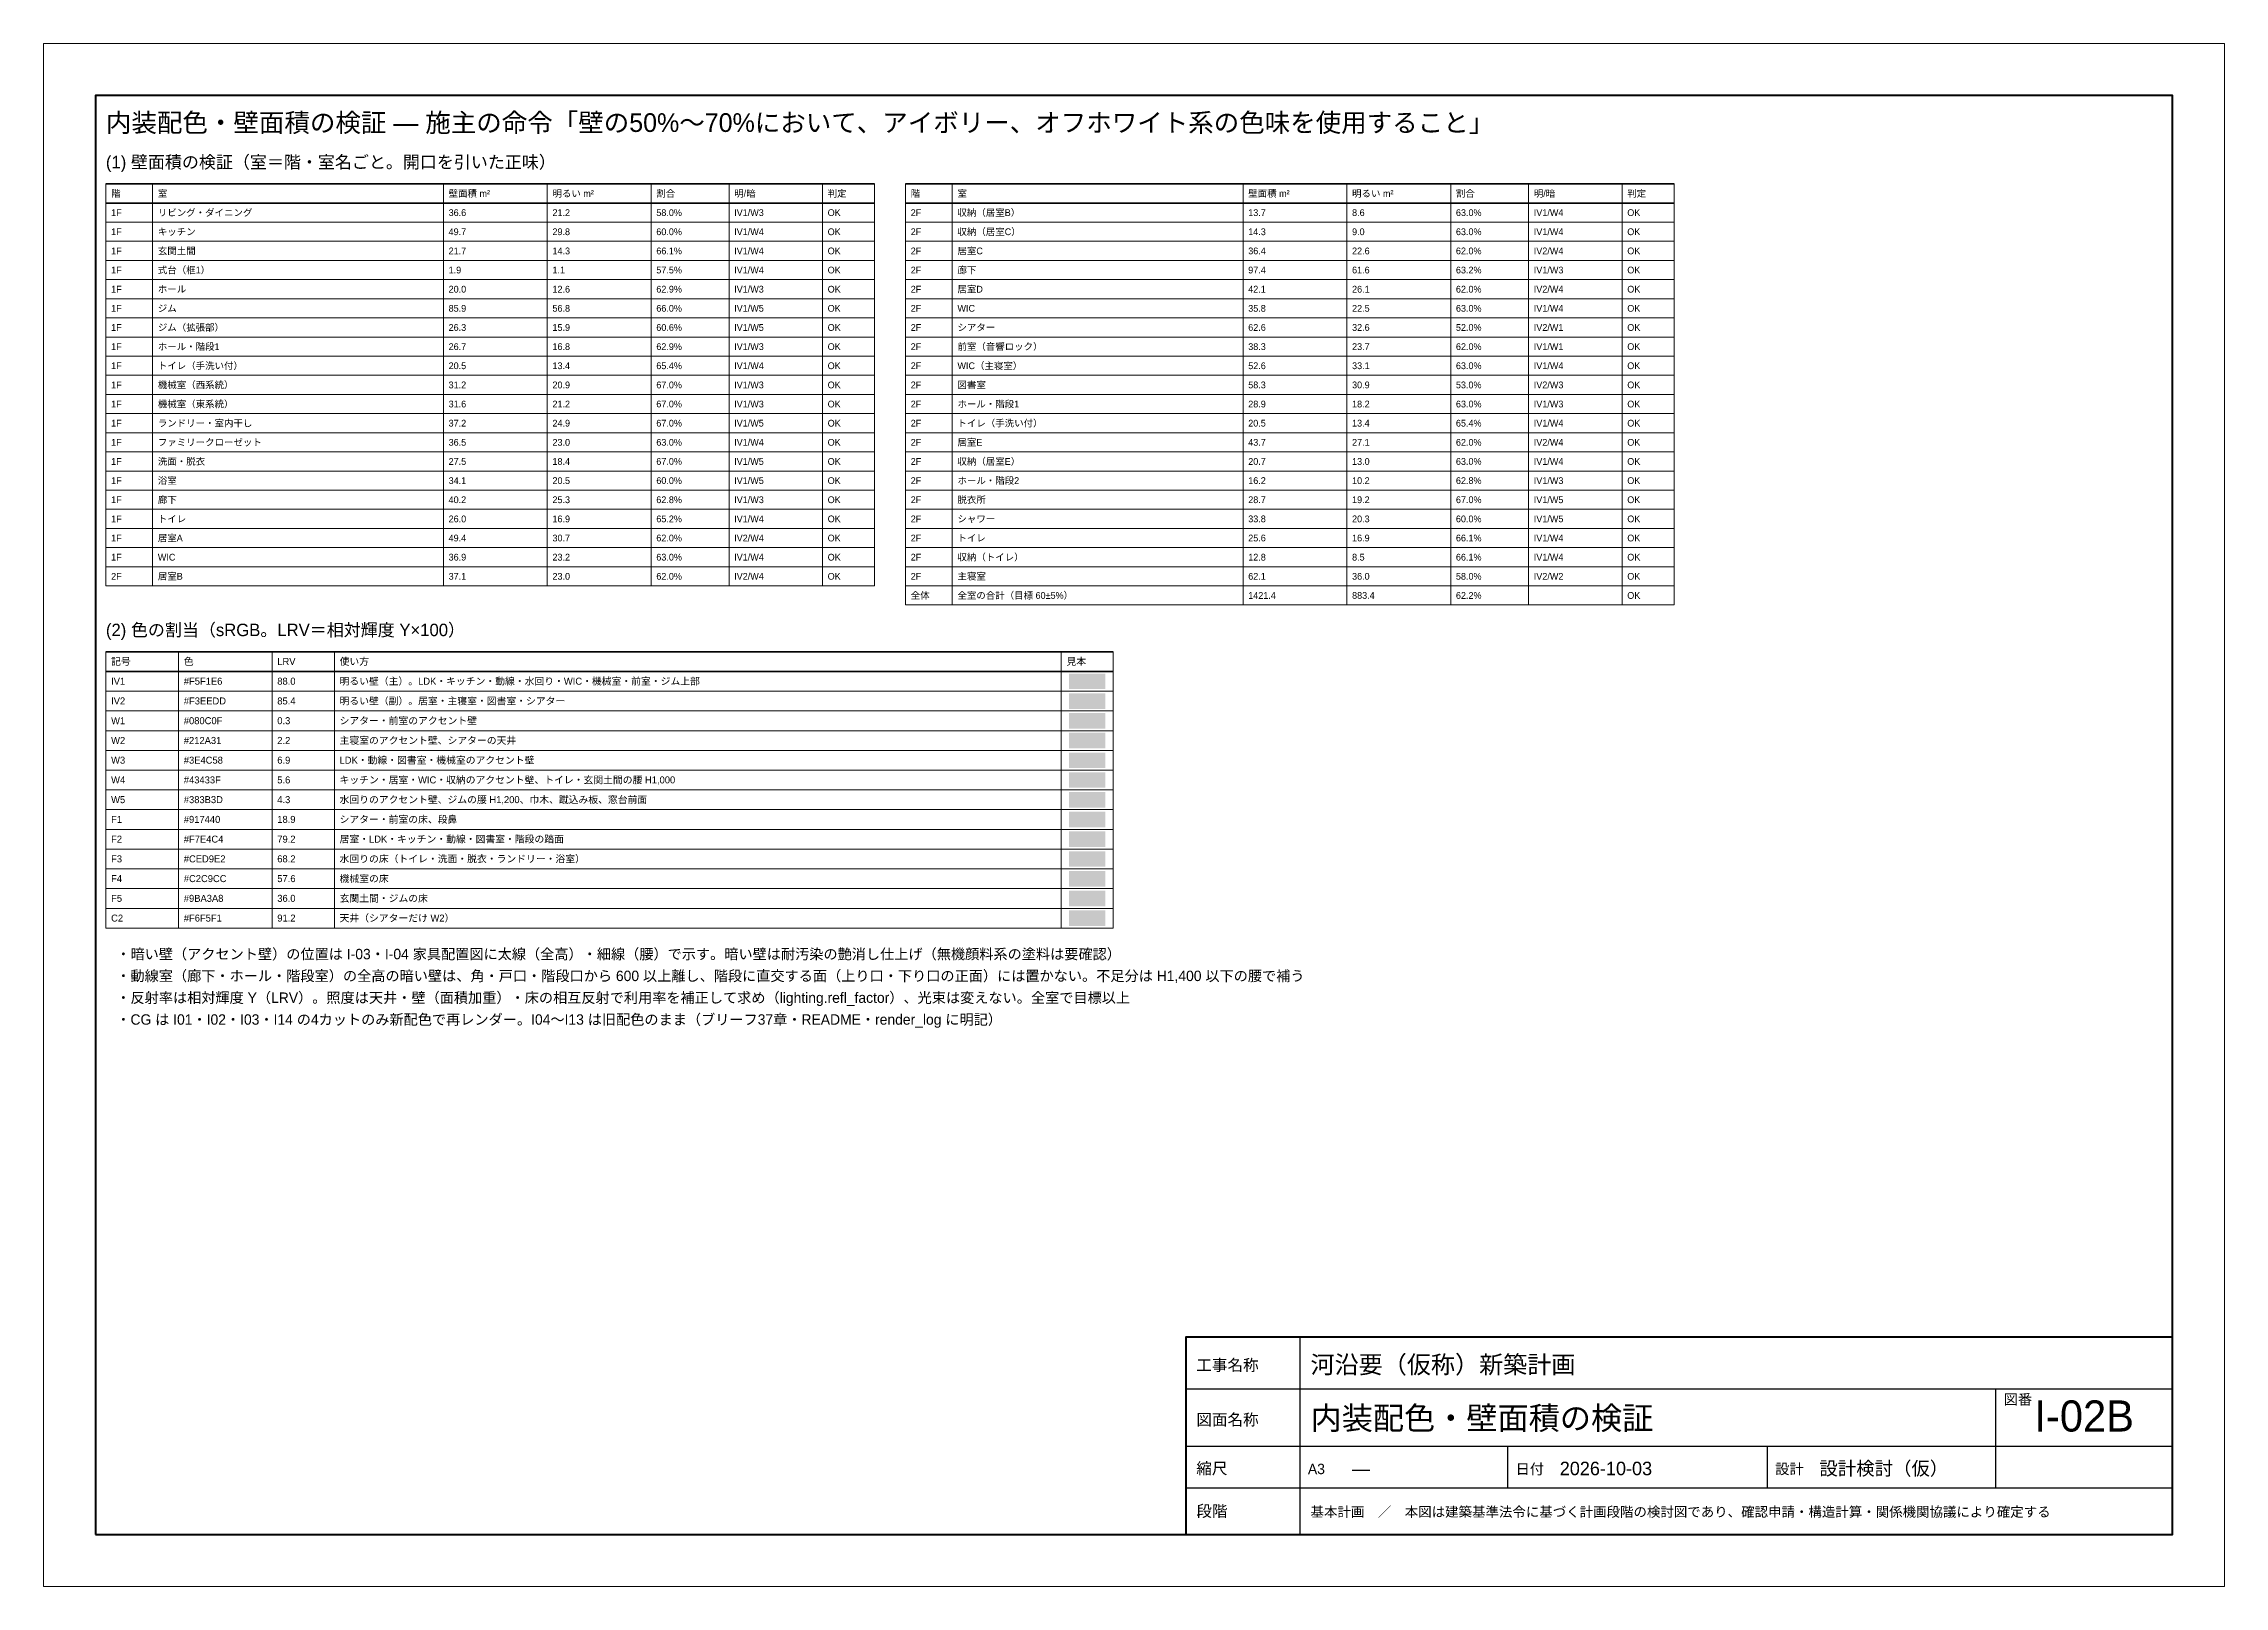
# Model space of a CAD drawing. Header units: millimetres. Extents: x 0 to 420, y 0 to 297.
import ezdxf
from ezdxf.enums import TextEntityAlignment as Align

# ---------------------------------------------------------------- set-up
doc = ezdxf.new("R2010")
doc.units = ezdxf.units.MM
doc.header["$LTSCALE"] = 0.5
for name, color, linetype, lineweight in [('A-COLOR', 8, 'Continuous', 9), ('A-TEXT', 7, 'Continuous', 18), ('G-FRAME', 7, 'Continuous', 70), ('G-TABLE', 7, 'Continuous', 18), ('G-TITLE', 7, 'Continuous', 25)]:
    doc.layers.add(name, color=color, linetype=linetype, lineweight=lineweight)
doc.styles.add('JP', font='ipag.ttf')

msp = doc.modelspace()

# ---------------------------------------------------------------- hatches: boundary and pattern name
at = {"layer": 'A-COLOR', "true_color": 0xf5f1e6}
h = msp.add_hatch(color=8, dxfattribs=at)
h.dxf.hatch_style = 1
h.paths.add_polyline_path([(204.5, 172.73), (204.5, 175.73), (197.5, 175.73), (197.5, 172.73)])
at = {"layer": 'A-COLOR', "true_color": 0xf3eedd}
h = msp.add_hatch(color=8, dxfattribs=at)
h.dxf.hatch_style = 1
h.paths.add_polyline_path([(204.5, 168.93), (204.5, 171.93), (197.5, 171.93), (197.5, 168.93)])
at = {"layer": 'A-COLOR', "true_color": 0x080c0f}
h = msp.add_hatch(color=8, dxfattribs=at)
h.dxf.hatch_style = 1
h.paths.add_polyline_path([(204.5, 165.13), (204.5, 168.13), (197.5, 168.13), (197.5, 165.13)])
at = {"layer": 'A-COLOR', "true_color": 0x212a31}
h = msp.add_hatch(color=8, dxfattribs=at)
h.dxf.hatch_style = 1
h.paths.add_polyline_path([(204.5, 161.33), (204.5, 164.33), (197.5, 164.33), (197.5, 161.33)])
at = {"layer": 'A-COLOR', "true_color": 0x3e4c58}
h = msp.add_hatch(color=8, dxfattribs=at)
h.dxf.hatch_style = 1
h.paths.add_polyline_path([(204.5, 157.53), (204.5, 160.53), (197.5, 160.53), (197.5, 157.53)])
at = {"layer": 'A-COLOR', "true_color": 0x43433f}
h = msp.add_hatch(color=8, dxfattribs=at)
h.dxf.hatch_style = 1
h.paths.add_polyline_path([(204.5, 153.73), (204.5, 156.73), (197.5, 156.73), (197.5, 153.73)])
at = {"layer": 'A-COLOR', "true_color": 0x383b3d}
h = msp.add_hatch(color=8, dxfattribs=at)
h.dxf.hatch_style = 1
h.paths.add_polyline_path([(204.5, 149.93), (204.5, 152.93), (197.5, 152.93), (197.5, 149.93)])
at = {"layer": 'A-COLOR', "true_color": 0x917440}
h = msp.add_hatch(color=8, dxfattribs=at)
h.dxf.hatch_style = 1
h.paths.add_polyline_path([(204.5, 146.13), (204.5, 149.13), (197.5, 149.13), (197.5, 146.13)])
at = {"layer": 'A-COLOR', "true_color": 0xf7e4c4}
h = msp.add_hatch(color=8, dxfattribs=at)
h.dxf.hatch_style = 1
h.paths.add_polyline_path([(204.5, 142.33), (204.5, 145.33), (197.5, 145.33), (197.5, 142.33)])
at = {"layer": 'A-COLOR', "true_color": 0xced9e2}
h = msp.add_hatch(color=8, dxfattribs=at)
h.dxf.hatch_style = 1
h.paths.add_polyline_path([(204.5, 138.53), (204.5, 141.53), (197.5, 141.53), (197.5, 138.53)])
at = {"layer": 'A-COLOR', "true_color": 0xc2c9cc}
h = msp.add_hatch(color=8, dxfattribs=at)
h.dxf.hatch_style = 1
h.paths.add_polyline_path([(204.5, 134.73), (204.5, 137.73), (197.5, 137.73), (197.5, 134.73)])
at = {"layer": 'A-COLOR', "true_color": 0x9ba3a8}
h = msp.add_hatch(color=8, dxfattribs=at)
h.dxf.hatch_style = 1
h.paths.add_polyline_path([(204.5, 130.93), (204.5, 133.93), (197.5, 133.93), (197.5, 130.93)])
at = {"layer": 'A-COLOR', "true_color": 0xf6f5f1}
h = msp.add_hatch(color=8, dxfattribs=at)
h.dxf.hatch_style = 1
h.paths.add_polyline_path([(204.5, 127.13), (204.5, 130.13), (197.5, 130.13), (197.5, 127.13)])

# ---------------------------------------------------------------- linework, layer by layer
at = {"layer": 'G-FRAME', "lineweight": 0}
msp.add_lwpolyline([(0, 0), (420, 0), (420, 297), (0, 297)], close=True, dxfattribs=at)
at = {"layer": 'G-FRAME'}
msp.add_lwpolyline([(10, 10), (410, 10), (410, 287), (10, 287)], close=True, dxfattribs=at)
at = {"layer": 'G-TABLE', "lineweight": 35}
for points in [[(12, 270), (160, 270)], [(166, 270), (314, 270)], [(12, 266.315), (160, 266.315)], [(166, 266.315), (314, 266.315)], [(12, 179.93), (206, 179.93)], [(12, 176.13), (206, 176.13)]]:
    msp.add_lwpolyline(points, dxfattribs=at)
at = {"layer": 'G-TABLE'}
for points in [[(12, 270), (12, 192.615)], [(21, 270), (21, 192.615)], [(77, 270), (77, 192.615)], [(97, 270), (97, 192.615)], [(117, 270), (117, 192.615)], [(132, 270), (132, 192.615)], [(150, 270), (150, 192.615)], [(160, 270), (160, 192.615)], [(166, 270), (166, 188.93)], [(175, 270), (175, 188.93)], [(231, 270), (231, 188.93)], [(251, 270), (251, 188.93)], [(271, 270), (271, 188.93)], [(286, 270), (286, 188.93)], [(304, 270), (304, 188.93)], [(314, 270), (314, 188.93)], [(12, 179.93), (12, 126.73)], [(26, 179.93), (26, 126.73)], [(44, 179.93), (44, 126.73)], [(56, 179.93), (56, 126.73)], [(196, 179.93), (196, 126.73)], [(206, 179.93), (206, 126.73)]]:
    msp.add_lwpolyline(points, dxfattribs=at)
at = {"layer": 'G-TABLE', "lineweight": 18}
for points in [[(12, 262.63), (160, 262.63)], [(166, 262.63), (314, 262.63)], [(12, 258.945), (160, 258.945)], [(166, 258.945), (314, 258.945)], [(12, 255.26), (160, 255.26)], [(166, 255.26), (314, 255.26)], [(12, 251.575), (160, 251.575)], [(12, 247.89), (160, 247.89)], [(166, 251.575), (314, 251.575)], [(166, 247.89), (314, 247.89)], [(12, 244.205), (160, 244.205)], [(166, 244.205), (314, 244.205)], [(12, 240.52), (160, 240.52)], [(166, 240.52), (314, 240.52)], [(12, 236.835), (160, 236.835)], [(166, 236.835), (314, 236.835)], [(12, 233.15), (160, 233.15)], [(166, 233.15), (314, 233.15)], [(12, 229.465), (160, 229.465)], [(166, 229.465), (314, 229.465)], [(12, 225.78), (160, 225.78)], [(166, 225.78), (314, 225.78)], [(12, 222.095), (160, 222.095)], [(12, 218.41), (160, 218.41)], [(166, 222.095), (314, 222.095)], [(166, 218.41), (314, 218.41)], [(12, 214.725), (160, 214.725)], [(166, 214.725), (314, 214.725)], [(12, 211.04), (160, 211.04)], [(166, 211.04), (314, 211.04)], [(12, 207.355), (160, 207.355)], [(166, 207.355), (314, 207.355)], [(12, 203.67), (160, 203.67)], [(166, 203.67), (314, 203.67)], [(12, 199.985), (160, 199.985)], [(166, 199.985), (314, 199.985)], [(12, 196.3), (160, 196.3)], [(166, 196.3), (314, 196.3)], [(12, 192.615), (160, 192.615)], [(166, 192.615), (314, 192.615)], [(166, 188.93), (314, 188.93)], [(12, 172.33), (206, 172.33)], [(12, 168.53), (206, 168.53)], [(12, 164.73), (206, 164.73)], [(12, 160.93), (206, 160.93)], [(12, 157.13), (206, 157.13)], [(12, 153.33), (206, 153.33)], [(12, 149.53), (206, 149.53)], [(12, 145.73), (206, 145.73)], [(12, 141.93), (206, 141.93)], [(12, 138.13), (206, 138.13)], [(12, 134.33), (206, 134.33)], [(12, 130.53), (206, 130.53)], [(12, 126.73), (206, 126.73)]]:
    msp.add_lwpolyline(points, dxfattribs=at)
at = {"layer": 'G-TITLE'}
for p, q in [((242, 10), (242, 48)), ((220, 38), (410, 38)), ((376, 19), (376, 38)), ((220, 27), (410, 27)), ((242, 19), (242, 27)), ((282, 19), (282, 27)), ((332, 19), (332, 27)), ((220, 19), (410, 19))]:
    msp.add_line(p, q, dxfattribs=at)
at = {"layer": 'G-TITLE', "lineweight": 50}
msp.add_lwpolyline([(220, 10), (410, 10), (410, 48), (220, 48)], close=True, dxfattribs=at)

# ---------------------------------------------------------------- texts
at = {"layer": 'A-TEXT', "style": 'JP'}
for s, height, p in [('内装配色・壁面積の検証 — 施主の命令「壁の50%〜70%において、アイボリー、オフホワイト系の色味を使用すること」', 3.6, (12, 280)), ('(1) 壁面積の検証（室＝階・室名ごと。開口を引いた正味）', 2.4, (12, 273)), ('階', 1.3, (13, 267.5)), ('室', 1.3, (22, 267.5)), ('壁面積 m²', 1.3, (78, 267.5)), ('明るい m²', 1.3, (98, 267.5)), ('割合', 1.3, (118, 267.5)), ('明/暗', 1.3, (133, 267.5)), ('判定', 1.3, (151, 267.5)), ('階', 1.3, (167, 267.5)), ('室', 1.3, (176, 267.5)), ('壁面積 m²', 1.3, (232, 267.5)), ('明るい m²', 1.3, (252, 267.5)), ('割合', 1.3, (272, 267.5)), ('明/暗', 1.3, (287, 267.5)), ('判定', 1.3, (305, 267.5)), ('1F', 1.3, (13, 263.815)), ('リビング・ダイニング', 1.3, (22, 263.815)), ('36.6', 1.3, (78, 263.815)), ('21.2', 1.3, (98, 263.815)), ('58.0%', 1.3, (118, 263.815)), ('IV1/W3', 1.3, (133, 263.815)), ('OK', 1.3, (151, 263.815)), ('2F', 1.3, (167, 263.815)), ('収納（居室B）', 1.3, (176, 263.815)), ('13.7', 1.3, (232, 263.815)), ('8.6', 1.3, (252, 263.815)), ('63.0%', 1.3, (272, 263.815)), ('IV1/W4', 1.3, (287, 263.815)), ('OK', 1.3, (305, 263.815)), ('1F', 1.3, (13, 260.13)), ('キッチン', 1.3, (22, 260.13)), ('49.7', 1.3, (78, 260.13)), ('29.8', 1.3, (98, 260.13)), ('60.0%', 1.3, (118, 260.13)), ('IV1/W4', 1.3, (133, 260.13)), ('OK', 1.3, (151, 260.13)), ('2F', 1.3, (167, 260.13)), ('収納（居室C）', 1.3, (176, 260.13)), ('14.3', 1.3, (232, 260.13)), ('9.0', 1.3, (252, 260.13)), ('63.0%', 1.3, (272, 260.13)), ('IV1/W4', 1.3, (287, 260.13)), ('OK', 1.3, (305, 260.13)), ('1F', 1.3, (13, 256.445)), ('玄関土間', 1.3, (22, 256.445)), ('21.7', 1.3, (78, 256.445)), ('14.3', 1.3, (98, 256.445)), ('66.1%', 1.3, (118, 256.445)), ('IV1/W4', 1.3, (133, 256.445)), ('OK', 1.3, (151, 256.445)), ('2F', 1.3, (167, 256.445)), ('居室C', 1.3, (176, 256.445)), ('36.4', 1.3, (232, 256.445)), ('22.6', 1.3, (252, 256.445)), ('62.0%', 1.3, (272, 256.445)), ('IV2/W4', 1.3, (287, 256.445)), ('OK', 1.3, (305, 256.445)), ('1F', 1.3, (13, 252.76)), ('式台（框1）', 1.3, (22, 252.76)), ('1.9', 1.3, (78, 252.76)), ('1.1', 1.3, (98, 252.76)), ('57.5%', 1.3, (118, 252.76)), ('IV1/W4', 1.3, (133, 252.76)), ('OK', 1.3, (151, 252.76)), ('2F', 1.3, (167, 252.76)), ('廊下', 1.3, (176, 252.76)), ('97.4', 1.3, (232, 252.76)), ('61.6', 1.3, (252, 252.76)), ('63.2%', 1.3, (272, 252.76)), ('IV1/W3', 1.3, (287, 252.76)), ('OK', 1.3, (305, 252.76)), ('1F', 1.3, (13, 249.075)), ('ホール', 1.3, (22, 249.075)), ('20.0', 1.3, (78, 249.075)), ('12.6', 1.3, (98, 249.075)), ('62.9%', 1.3, (118, 249.075)), ('IV1/W3', 1.3, (133, 249.075)), ('OK', 1.3, (151, 249.075)), ('2F', 1.3, (167, 249.075)), ('居室D', 1.3, (176, 249.075)), ('42.1', 1.3, (232, 249.075)), ('26.1', 1.3, (252, 249.075)), ('62.0%', 1.3, (272, 249.075)), ('IV2/W4', 1.3, (287, 249.075)), ('OK', 1.3, (305, 249.075)), ('1F', 1.3, (13, 245.39)), ('ジム', 1.3, (22, 245.39)), ('85.9', 1.3, (78, 245.39)), ('56.8', 1.3, (98, 245.39)), ('66.0%', 1.3, (118, 245.39)), ('IV1/W5', 1.3, (133, 245.39)), ('OK', 1.3, (151, 245.39)), ('2F', 1.3, (167, 245.39)), ('WIC', 1.3, (176, 245.39)), ('35.8', 1.3, (232, 245.39)), ('22.5', 1.3, (252, 245.39)), ('63.0%', 1.3, (272, 245.39)), ('IV1/W4', 1.3, (287, 245.39)), ('OK', 1.3, (305, 245.39)), ('1F', 1.3, (13, 241.705)), ('ホール・階段1', 1.3, (22, 238.02)), ('ジム（拡張部）', 1.3, (22, 241.705)), ('26.3', 1.3, (78, 241.705)), ('15.9', 1.3, (98, 241.705)), ('60.6%', 1.3, (118, 241.705)), ('IV1/W5', 1.3, (133, 241.705)), ('OK', 1.3, (151, 241.705)), ('2F', 1.3, (167, 241.705)), ('前室（音響ロック）', 1.3, (176, 238.02)), ('シアター', 1.3, (176, 241.705)), ('62.6', 1.3, (232, 241.705)), ('32.6', 1.3, (252, 241.705)), ('52.0%', 1.3, (272, 241.705)), ('IV2/W1', 1.3, (287, 241.705)), ('OK', 1.3, (305, 241.705)), ('1F', 1.3, (13, 238.02)), ('1F', 1.3, (13, 234.335)), ('トイレ（手洗い付）', 1.3, (22, 234.335)), ('26.7', 1.3, (78, 238.02)), ('20.5', 1.3, (78, 234.335)), ('16.8', 1.3, (98, 238.02)), ('13.4', 1.3, (98, 234.335)), ('62.9%', 1.3, (118, 238.02)), ('65.4%', 1.3, (118, 234.335)), ('IV1/W3', 1.3, (133, 238.02)), ('IV1/W4', 1.3, (133, 234.335)), ('OK', 1.3, (151, 238.02)), ('OK', 1.3, (151, 234.335)), ('2F', 1.3, (167, 238.02)), ('2F', 1.3, (167, 234.335)), ('WIC（主寝室）', 1.3, (176, 234.335)), ('38.3', 1.3, (232, 238.02)), ('52.6', 1.3, (232, 234.335)), ('33.1', 1.3, (252, 234.335)), ('23.7', 1.3, (252, 238.02)), ('62.0%', 1.3, (272, 238.02)), ('63.0%', 1.3, (272, 234.335)), ('IV1/W1', 1.3, (287, 238.02)), ('IV1/W4', 1.3, (287, 234.335)), ('OK', 1.3, (305, 238.02)), ('OK', 1.3, (305, 234.335)), ('1F', 1.3, (13, 230.65)), ('機械室（西系統）', 1.3, (22, 230.65)), ('31.2', 1.3, (78, 230.65)), ('20.9', 1.3, (98, 230.65)), ('67.0%', 1.3, (118, 230.65)), ('IV1/W3', 1.3, (133, 230.65)), ('OK', 1.3, (151, 230.65)), ('2F', 1.3, (167, 230.65)), ('図書室', 1.3, (176, 230.65)), ('58.3', 1.3, (232, 230.65)), ('30.9', 1.3, (252, 230.65)), ('53.0%', 1.3, (272, 230.65)), ('IV2/W3', 1.3, (287, 230.65)), ('OK', 1.3, (305, 230.65)), ('1F', 1.3, (13, 226.965)), ('機械室（東系統）', 1.3, (22, 226.965)), ('31.6', 1.3, (78, 226.965)), ('21.2', 1.3, (98, 226.965)), ('67.0%', 1.3, (118, 226.965)), ('IV1/W3', 1.3, (133, 226.965)), ('OK', 1.3, (151, 226.965)), ('2F', 1.3, (167, 226.965)), ('ホール・階段1', 1.3, (176, 226.965)), ('28.9', 1.3, (232, 226.965)), ('18.2', 1.3, (252, 226.965)), ('63.0%', 1.3, (272, 226.965)), ('IV1/W3', 1.3, (287, 226.965)), ('OK', 1.3, (305, 226.965)), ('1F', 1.3, (13, 223.28)), ('ランドリー・室内干し', 1.3, (22, 223.28)), ('37.2', 1.3, (78, 223.28)), ('24.9', 1.3, (98, 223.28)), ('67.0%', 1.3, (118, 223.28)), ('IV1/W5', 1.3, (133, 223.28)), ('OK', 1.3, (151, 223.28)), ('2F', 1.3, (167, 223.28)), ('トイレ（手洗い付）', 1.3, (176, 223.28)), ('20.5', 1.3, (232, 223.28)), ('13.4', 1.3, (252, 223.28)), ('65.4%', 1.3, (272, 223.28)), ('IV1/W4', 1.3, (287, 223.28)), ('OK', 1.3, (305, 223.28)), ('1F', 1.3, (13, 219.595)), ('ファミリークローゼット', 1.3, (22, 219.595)), ('36.5', 1.3, (78, 219.595)), ('23.0', 1.3, (98, 219.595)), ('63.0%', 1.3, (118, 219.595)), ('IV1/W4', 1.3, (133, 219.595)), ('OK', 1.3, (151, 219.595)), ('2F', 1.3, (167, 219.595)), ('居室E', 1.3, (176, 219.595)), ('43.7', 1.3, (232, 219.595)), ('27.1', 1.3, (252, 219.595)), ('62.0%', 1.3, (272, 219.595)), ('IV2/W4', 1.3, (287, 219.595)), ('OK', 1.3, (305, 219.595)), ('1F', 1.3, (13, 215.91)), ('洗面・脱衣', 1.3, (22, 215.91)), ('27.5', 1.3, (78, 215.91)), ('18.4', 1.3, (98, 215.91)), ('67.0%', 1.3, (118, 215.91)), ('IV1/W5', 1.3, (133, 215.91)), ('OK', 1.3, (151, 215.91)), ('2F', 1.3, (167, 215.91)), ('収納（居室E）', 1.3, (176, 215.91)), ('20.7', 1.3, (232, 215.91)), ('13.0', 1.3, (252, 215.91)), ('63.0%', 1.3, (272, 215.91)), ('IV1/W4', 1.3, (287, 215.91)), ('OK', 1.3, (305, 215.91)), ('1F', 1.3, (13, 212.225)), ('廊下', 1.3, (22, 208.54)), ('浴室', 1.3, (22, 212.225)), ('34.1', 1.3, (78, 212.225)), ('20.5', 1.3, (98, 212.225)), ('60.0%', 1.3, (118, 212.225)), ('IV1/W5', 1.3, (133, 212.225)), ('OK', 1.3, (151, 212.225)), ('2F', 1.3, (167, 212.225)), ('脱衣所', 1.3, (176, 208.54)), ('ホール・階段2', 1.3, (176, 212.225)), ('16.2', 1.3, (232, 212.225)), ('10.2', 1.3, (252, 212.225)), ('62.8%', 1.3, (272, 212.225)), ('IV1/W3', 1.3, (287, 212.225)), ('OK', 1.3, (305, 212.225)), ('1F', 1.3, (13, 208.54)), ('1F', 1.3, (13, 204.855)), ('トイレ', 1.3, (22, 204.855)), ('40.2', 1.3, (78, 208.54)), ('26.0', 1.3, (78, 204.855)), ('25.3', 1.3, (98, 208.54)), ('16.9', 1.3, (98, 204.855)), ('62.8%', 1.3, (118, 208.54)), ('65.2%', 1.3, (118, 204.855)), ('IV1/W3', 1.3, (133, 208.54)), ('IV1/W4', 1.3, (133, 204.855)), ('OK', 1.3, (151, 208.54)), ('OK', 1.3, (151, 204.855)), ('2F', 1.3, (167, 208.54)), ('2F', 1.3, (167, 204.855)), ('シャワー', 1.3, (176, 204.855)), ('33.8', 1.3, (232, 204.855)), ('28.7', 1.3, (232, 208.54)), ('20.3', 1.3, (252, 204.855)), ('19.2', 1.3, (252, 208.54)), ('67.0%', 1.3, (272, 208.54)), ('60.0%', 1.3, (272, 204.855)), ('IV1/W5', 1.3, (287, 208.54)), ('IV1/W5', 1.3, (287, 204.855)), ('OK', 1.3, (305, 208.54)), ('OK', 1.3, (305, 204.855)), ('1F', 1.3, (13, 201.17)), ('居室A', 1.3, (22, 201.17)), ('49.4', 1.3, (78, 201.17)), ('30.7', 1.3, (98, 201.17)), ('62.0%', 1.3, (118, 201.17)), ('IV2/W4', 1.3, (133, 201.17)), ('OK', 1.3, (151, 201.17)), ('2F', 1.3, (167, 201.17)), ('トイレ', 1.3, (176, 201.17)), ('25.6', 1.3, (232, 201.17)), ('16.9', 1.3, (252, 201.17)), ('66.1%', 1.3, (272, 201.17)), ('IV1/W4', 1.3, (287, 201.17)), ('OK', 1.3, (305, 201.17)), ('1F', 1.3, (13, 197.485)), ('WIC', 1.3, (22, 197.485)), ('36.9', 1.3, (78, 197.485)), ('23.2', 1.3, (98, 197.485)), ('63.0%', 1.3, (118, 197.485)), ('IV1/W4', 1.3, (133, 197.485)), ('OK', 1.3, (151, 197.485)), ('2F', 1.3, (167, 197.485)), ('収納（トイレ）', 1.3, (176, 197.485)), ('12.8', 1.3, (232, 197.485)), ('8.5', 1.3, (252, 197.485)), ('66.1%', 1.3, (272, 197.485)), ('IV1/W4', 1.3, (287, 197.485)), ('OK', 1.3, (305, 197.485)), ('2F', 1.3, (13, 193.8)), ('居室B', 1.3, (22, 193.8)), ('37.1', 1.3, (78, 193.8)), ('23.0', 1.3, (98, 193.8)), ('62.0%', 1.3, (118, 193.8)), ('IV2/W4', 1.3, (133, 193.8)), ('OK', 1.3, (151, 193.8)), ('2F', 1.3, (167, 193.8)), ('主寝室', 1.3, (176, 193.8)), ('62.1', 1.3, (232, 193.8)), ('36.0', 1.3, (252, 193.8)), ('58.0%', 1.3, (272, 193.8)), ('IV2/W2', 1.3, (287, 193.8)), ('OK', 1.3, (305, 193.8)), ('全体', 1.3, (167, 190.115)), ('全室の合計（目標 60±5%）', 1.3, (176, 190.115)), ('1421.4', 1.3, (232, 190.115)), ('883.4', 1.3, (252, 190.115)), ('62.2%', 1.3, (272, 190.115)), ('OK', 1.3, (305, 190.115)), ('(2) 色の割当（sRGB。LRV＝相対輝度 Y×100）', 2.4, (12, 182.93)), ('記号', 1.35, (13, 177.38)), ('色', 1.35, (27, 177.38)), ('LRV', 1.35, (45, 177.38)), ('使い方', 1.35, (57, 177.38)), ('見本', 1.35, (197, 177.38)), ('IV1', 1.35, (13, 173.58)), ('#F5F1E6', 1.35, (27, 173.58)), ('88.0', 1.35, (45, 173.58)), ('明るい壁（主）。LDK・キッチン・動線・水回り・WIC・機械室・前室・ジム上部', 1.35, (57, 173.58)), ('IV2', 1.35, (13, 169.78)), ('#F3EEDD', 1.35, (27, 169.78)), ('85.4', 1.35, (45, 169.78)), ('明るい壁（副）。居室・主寝室・図書室・シアター', 1.35, (57, 169.78)), ('W1', 1.35, (13, 165.98)), ('#080C0F', 1.35, (27, 165.98)), ('0.3', 1.35, (45, 165.98)), ('シアター・前室のアクセント壁', 1.35, (57, 165.98)), ('W2', 1.35, (13, 162.18)), ('W3', 1.35, (13, 158.38)), ('#212A31', 1.35, (27, 162.18)), ('#3E4C58', 1.35, (27, 158.38)), ('2.2', 1.35, (45, 162.18)), ('6.9', 1.35, (45, 158.38)), ('主寝室のアクセント壁、シアターの天井', 1.35, (57, 162.18)), ('LDK・動線・図書室・機械室のアクセント壁', 1.35, (57, 158.38)), ('W4', 1.35, (13, 154.58)), ('#43433F', 1.35, (27, 154.58)), ('5.6', 1.35, (45, 154.58)), ('キッチン・居室・WIC・収納のアクセント壁、トイレ・玄関土間の腰 H1,000', 1.35, (57, 154.58)), ('W5', 1.35, (13, 150.78)), ('#383B3D', 1.35, (27, 150.78)), ('4.3', 1.35, (45, 150.78)), ('水回りのアクセント壁、ジムの腰 H1,200、巾木、蹴込み板、窓台前面', 1.35, (57, 150.78)), ('F1', 1.35, (13, 146.98)), ('#917440', 1.35, (27, 146.98)), ('18.9', 1.35, (45, 146.98)), ('シアター・前室の床、段鼻', 1.35, (57, 146.98)), ('F2', 1.35, (13, 143.18)), ('#F7E4C4', 1.35, (27, 143.18)), ('79.2', 1.35, (45, 143.18)), ('居室・LDK・キッチン・動線・図書室・階段の踏面', 1.35, (57, 143.18)), ('F3', 1.35, (13, 139.38)), ('#CED9E2', 1.35, (27, 139.38)), ('68.2', 1.35, (45, 139.38)), ('水回りの床（トイレ・洗面・脱衣・ランドリー・浴室）', 1.35, (57, 139.38)), ('F4', 1.35, (13, 135.58)), ('#C2C9CC', 1.35, (27, 135.58)), ('57.6', 1.35, (45, 135.58)), ('機械室の床', 1.35, (57, 135.58)), ('F5', 1.35, (13, 131.78)), ('#9BA3A8', 1.35, (27, 131.78)), ('36.0', 1.35, (45, 131.78)), ('玄関土間・ジムの床', 1.35, (57, 131.78)), ('C2', 1.35, (13, 127.98)), ('#F6F5F1', 1.35, (27, 127.98)), ('91.2', 1.35, (45, 127.98)), ('天井（シアターだけ W2）', 1.35, (57, 127.98)), ('・暗い壁（アクセント壁）の位置は I-03・I-04 家具配置図に太線（全高）・細線（腰）で示す。暗い壁は耐汚染の艶消し仕上げ（無機顔料系の塗料は要確認）', 2, (14, 120.73)), ('・動線室（廊下・ホール・階段室）の全高の暗い壁は、角・戸口・階段口から 600 以上離し、階段に直交する面（上り口・下り口の正面）には置かない。不足分は H1,400 以下の腰で補う', 2, (14, 116.53)), ('・反射率は相対輝度 Y（LRV）。照度は天井・壁（面積加重）・床の相互反射で利用率を補正して求め（lighting.refl_factor）、光束は変えない。全室で目標以上', 2, (14, 112.33)), ('・CG は I01・I02・I03・I14 の4カットのみ新配色で再レンダー。I04〜I13 は旧配色のまま（ブリーフ37章・README・render_log に明記）', 2, (14, 108.13))]:
    msp.add_text(s, height=height, dxfattribs=at).set_placement(p)
at = {"layer": 'G-TITLE', "style": 'JP'}
for s, height, p in [('工事名称', 2.2, (222, 41.5)), ('河沿要（仮称）新築計画', 3.4, (244, 41)), ('内装配色・壁面積の検証', 4.4, (244, 30.2)), ('図番', 2, (377.5, 35)), ('図面名称', 2.2, (222, 31)), ('縮尺', 2.2, (222, 21.6)), ('A3', 2, (243.5, 21.6)), ('—', 2.6, (252, 21.4)), ('日付', 2, (283.5, 21.6)), ('2026-10-03', 2.6, (292, 21.4)), ('設計', 2, (333.5, 21.6)), ('設計検討（仮）', 2.6, (342, 21.4)), ('段階', 2.2, (222, 13.4)), ('基本計画\u3000／\u3000本図は建築基準法令に基づく計画段階の検討図であり、確認申請・構造計算・関係機関協議により確定する', 1.9, (244, 13.4))]:
    msp.add_text(s, height=height, dxfattribs=at).set_placement(p)
msp.add_text('I-02B', height=6, dxfattribs=at).set_placement((393, 28), align=Align.BOTTOM_CENTER)

doc.saveas('drawing.dxf')
